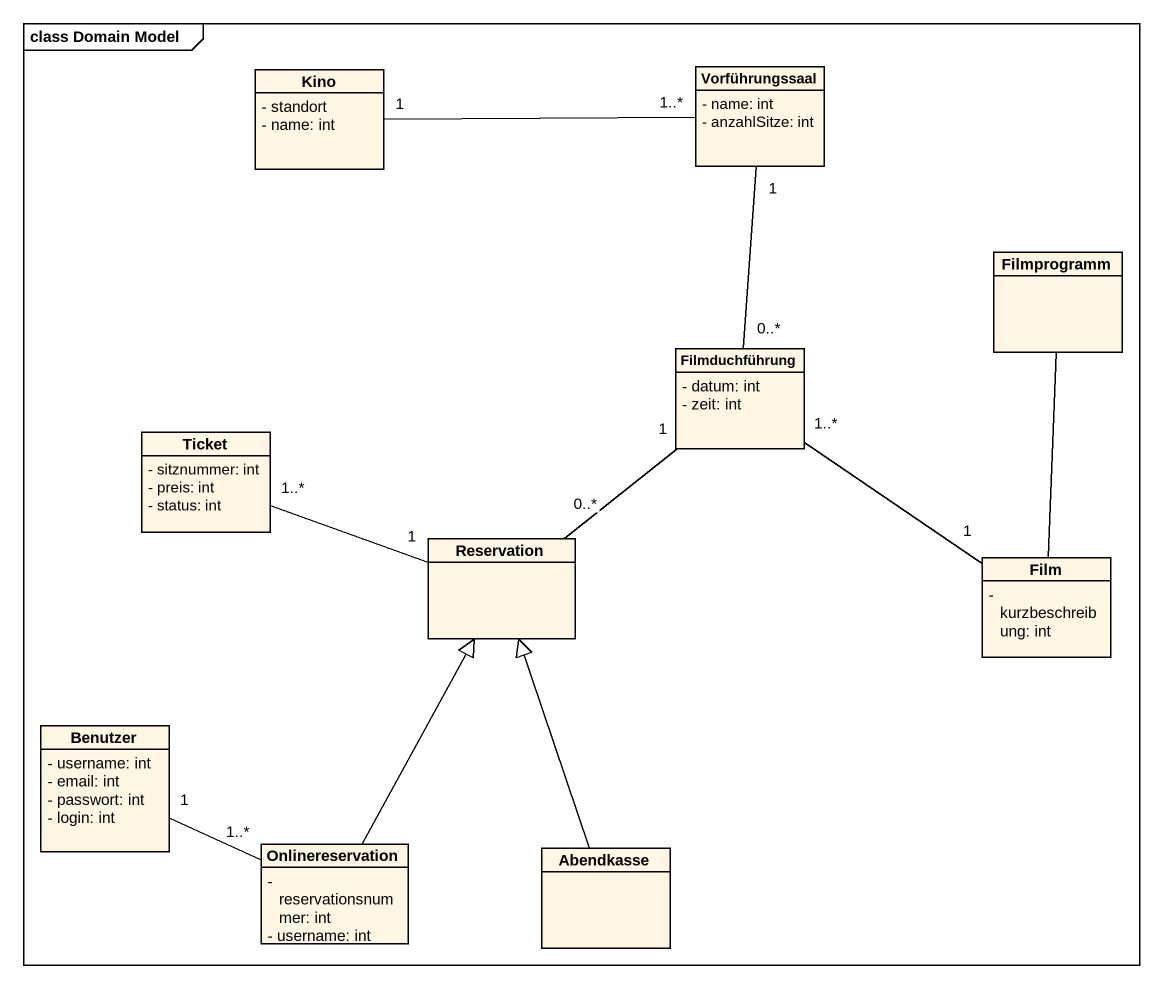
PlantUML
@startuml
mainframe class Domain Model
hide circle
hide empty members
skinparam classAttributeIconSize 0
class Kino {
  - standort
  - name: int
}
class Vorführungssaal {
  - name: int
  - anzahlSitze: int
}
class Filmprogramm
class Filmduchführung {
  - datum: int
  - zeit: int
}
class Ticket {
  - sitznummer: int
  - preis: int
  - status: int
}
class Reservation
class Film {
  - kurzbeschreibung: int
}
class Benutzer {
  - username: int
  - email: int
  - passwort: int
  - login: int
}
class Onlinereservation {
  - reservationsnummer: int
  - username: int
}
class Abendkasse
Kino "1" -right- "1..*" Vorführungssaal
Filmduchführung "0..*" -up- "1" Vorführungssaal
Filmduchführung "1..*" -- "1" Film
Ticket "1..*" -right- "1" Reservation
Reservation "0..*" -up- "1" Filmduchführung
Film -up- Filmprogramm
Benutzer "1" -right- "1..*" Onlinereservation
Onlinereservation -up-|> Reservation
Abendkasse -up-|> Reservation
@enduml
